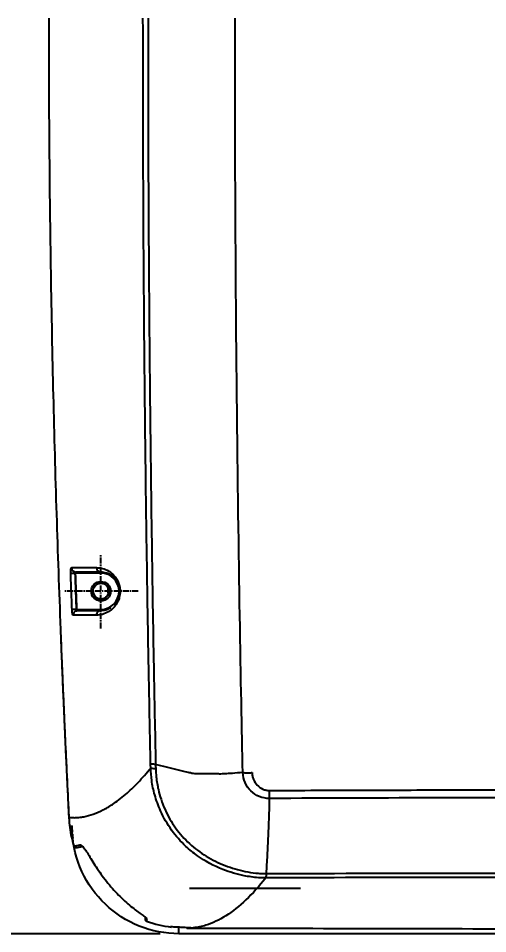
# Model space of a CAD drawing. Header units: millimetres. Extents: x -8699 to 14519, y -2727 to 7848.
# Drawn here: x 705.4 to 806.5, y 2130.7 to 2327.8 of the extents above; entities that cross this region are included whole.
import ezdxf

# ---------------------------------------------------------------- set-up
doc = ezdxf.new("R2010")
doc.units = ezdxf.units.MM
doc.linetypes.add('CENTER', pattern=[2, 1.25, -0.25, 0.25, -0.25])
doc.layers.add('1', color=7, linetype='Continuous', true_color=0xffffff)
doc.layers.add('4', color=4, linetype='Continuous')
doc.dimstyles.new('ISO-25', dxfattribs={"dimtxt": 2.5, "dimasz": 2.5, "dimexe": 1.25, "dimexo": 0.625, "dimtad": 1, "dimdsep": 46, "dimtxsty": 'Standard', "dimcen": 2.5, "dimadec": 0, "dimazin": 0, "dimtfac": 1, "dimtmove": 0, "dimatfit": 3, "dimfxl": 1, "dimarcsym": 0})

# ---------------------------------------------------------------- blocks, each defined once
blk = doc.blocks.new('*D185')
at = {"color": 3, "lineweight": -2, "transparency": 16777216}
for p, q in [((735.97, 2524.97), (408.49, 2524.97)), ((416.62, 2508.72), (416.62, 2146.92)), ((735.97, 2130.67), (408.49, 2130.67))]:
    blk.add_line(p, q, dxfattribs=at)
at = {"color": 3, "transparency": 16777216}
for points in [[(413.91, 2508.72), (419.32, 2508.72), (416.62, 2524.97)], [(413.91, 2146.92), (419.32, 2146.92), (416.62, 2130.67)]]:
    blk.add_solid(points, dxfattribs=at)
at = {"layer": 'DEFPOINTS', "color": 0, "transparency": 16777216}
for p in [(740.03, 2524.97), (416.62, 2130.67), (740.03, 2130.67)]:
    blk.add_point(p, dxfattribs=at)
at = {"color": 3, "transparency": 16777216, "insert": (400.37, 2327.82), "char_height": 19.5, "attachment_point": 5, "rotation": 90}
blk.add_mtext('394', dxfattribs=at)

msp = doc.modelspace()

# ---------------------------------------------------------------- linework, layer by layer
at = {"layer": '1', "color": 8, "linetype": 'CENTER'}
for p, q in [((723.23, 2196.43), (723.23, 2212.43)), ((723.23, 2196.43), (723.23, 2212.43)), ((723.23, 2196.43), (723.23, 2212.43)), ((731.23, 2204.43), (715.23, 2204.43)), ((731.23, 2204.43), (715.23, 2204.43)), ((731.23, 2204.43), (715.23, 2204.43))]:
    msp.add_line(p, q, dxfattribs=at)
at = {"layer": '1', "color": 7, "linetype": 'Continuous'}
for p, q in [((716.73, 2208.31), (717.71, 2208.34)), ((717.98, 2200.51), (717, 2200.48)), ((717.39, 2149.57), (717.4, 2149.57)), ((766.23, 2140.4), (742.31, 2140.4))]:
    msp.add_line(p, q, dxfattribs=at)
at = {"layer": '1', "color": 8, "linetype": 'Continuous'}
for p, q in [((723.23, 2208.34), (717.71, 2208.34)), ((723.23, 2208.34), (723.23, 2208.54)), ((717.98, 2200.51), (723.23, 2200.51))]:
    msp.add_line(p, q, dxfattribs=at)
at = {"layer": '1', "color": 7, "linetype": 'Continuous'}
for radius in [2.1, 1.7]:
    msp.add_circle((723.23, 2204.43), radius, dxfattribs=at)
at = {"layer": '1', "color": 8, "linetype": 'Continuous'}
msp.add_arc((723.23, 2204.43), 3.91, 270, 90, dxfattribs=at)
at = {"layer": '1', "color": 7, "linetype": 'Continuous'}
for centre, radius, start, end in [((723.23, 2204.43), 1.7, 174.9094, 354.9038), ((717.87, 2149.72), 0.5, 197.2539, 280.6436)]:
    msp.add_arc(centre, radius, start, end, dxfattribs=at)
for centre, ratio, start_param, end_param in [((717.88, 2209.54), 0.985528, 1.603809, 3.141593), ((718.23, 2199.31), 0.985643, 0, 1.606693)]:
    msp.add_ellipse(centre, major_axis=(0, 1), ratio=ratio, start_param=start_param, end_param=end_param, dxfattribs=at)
at = {"layer": '1', "color": 8, "linetype": 'Continuous'}
for centre, major_axis, ratio, start_param, end_param in [((723.23, 2209.54), (0, 1), 0.984817, 1.601897, 3.141593), ((723.23, 2199.31), (0, 1), 0.984965, 0, 1.604763), ((717.87, 2149.72), (-0.092, 0.491), 0.987729, 1.684764, 3.141582)]:
    msp.add_ellipse(centre, major_axis=major_axis, ratio=ratio, start_param=start_param, end_param=end_param, dxfattribs=at)
at = {"layer": '1', "color": 7, "linetype": 'Continuous'}
for points, knots in [([(711.97, 2327.82), (711.99, 2318.54), (712.04, 2300.23), (712.38, 2273.14), (712.9, 2246.82), (713.6, 2221.27), (714.21, 2204.49), (714.51, 2196.22)], [0, 0, 0, 0, 0.211539, 0.417313, 0.617317, 0.811547, 1, 1, 1, 1]), ([(753.78, 2165.37), (753.59, 2174.4), (753.37, 2185.67), (752.93, 2212.71), (752.7, 2228.42), (752.15, 2282.66), (752.11, 2309.78), (752.12, 2327.82)], [0, 0, 0, 0, 0.25, 0.25, 0.5, 0.5, 1, 1, 1, 1]), ([(716.73, 2208.31), (716.72, 2208.39), (716.72, 2208.48), (716.72, 2208.69), (716.73, 2208.82), (716.74, 2209.05), (716.75, 2209.15), (716.79, 2209.32), (716.8, 2209.39), (716.84, 2209.48), (716.87, 2209.51), (716.89, 2209.51)], [0, 0, 0, 0, 0.134016, 0.134016, 0.347071, 0.347071, 0.563356, 0.563356, 0.781754, 0.781754, 1, 1, 1, 1]), ([(717.88, 2208.54), (717.82, 2208.53), (717.73, 2208.52), (717.72, 2208.39), (717.71, 2208.34)], [0, 0, 0, 0, 0.564238, 1, 1, 1, 1]), ([(726.16, 2201.54), (726.26, 2201.64), (726.5, 2201.91), (726.82, 2202.39), (727.1, 2202.99), (727.27, 2203.56), (727.35, 2204.15), (727.34, 2204.78), (727.26, 2205.3), (727.13, 2205.75), (726.95, 2206.2), (726.71, 2206.63), (726.38, 2207.1), (725.92, 2207.57), (725.26, 2208.04), (724.36, 2208.44), (723.65, 2208.5), (723.23, 2208.54)], [0, 0, 0, 0, 0.056516, 0.133491, 0.190169, 0.227242, 0.244069, 0.256609, 0.27205, 0.294997, 0.326963, 0.368485, 0.419802, 0.505861, 0.6132, 0.772717, 1, 1, 1, 1]), ([(717.25, 2199.28), (717.23, 2199.28), (717.22, 2199.29), (717.18, 2199.34), (717.15, 2199.39), (717.11, 2199.54), (717.09, 2199.63), (717.05, 2199.84), (717.04, 2199.96), (717.01, 2200.21), (717, 2200.34), (717, 2200.48)], [0, 0, 0, 0, 0.146006, 0.146006, 0.362837, 0.362837, 0.576518, 0.576518, 0.788185, 0.788185, 1, 1, 1, 1]), ([(723.23, 2200.31), (723.53, 2200.33), (724.06, 2200.36), (724.75, 2200.59), (725.15, 2200.79), (725.33, 2200.89), (725.34, 2200.9)], [0, 0, 0, 0, 0.415449, 0.743296, 0.983551, 1, 1, 1, 1]), ([(714.5, 2196.34), (714.55, 2194.99), (714.65, 2192.66), (714.77, 2189.67), (714.89, 2186.64), (715.07, 2182.37), (715.22, 2178.75), (715.32, 2176.54)], [0, 0, 0, 0, 0.204044, 0.353221, 0.452477, 0.664255, 1, 1, 1, 1]), ([(715.31, 2176.8), (715.37, 2175.54), (715.46, 2173.56), (715.58, 2170.86), (715.68, 2168.7), (715.78, 2166.56), (715.88, 2164.45), (715.98, 2162.28), (716.13, 2159.36), (716.24, 2157.12), (716.31, 2155.66)], [0, 0, 0, 0, 0.17871, 0.282167, 0.38281, 0.484373, 0.585935, 0.681946, 0.792588, 1, 1, 1, 1]), ([(715.32, 2176.68), (715.34, 2176.35), (715.35, 2176.01), (715.42, 2174.35), (715.48, 2173.02), (715.79, 2166.34), (716.05, 2161), (716.32, 2155.66)], [0, 0, 0, 0, 0.047522, 0.047522, 0.237609, 0.237609, 1, 1, 1, 1]), ([(753.78, 2165.37), (753.04, 2165.31), (751.88, 2165.22), (750.29, 2165.13), (749.29, 2165.05), (748.48, 2165.07), (747.71, 2165.07), (746.31, 2165.09), (744.95, 2165.1), (743.77, 2165.13), (743.15, 2165.11), (742.55, 2165.28), (741.77, 2165.44), (740.82, 2165.66), (738.49, 2166.2), (736.55, 2166.72), (735.01, 2167.12)], [0, 0, 0, 0, 0.119728, 0.185364, 0.254236, 0.280037, 0.31464, 0.377181, 0.502366, 0.531447, 0.56478, 0.600756, 0.627341, 0.689362, 0.752462, 1, 1, 1, 1]), ([(758.75, 2142.68), (758.22, 2142.69), (756.65, 2142.73), (754.31, 2143.07), (751.76, 2143.7), (748.28, 2144.88), (744.76, 2146.77), (741.1, 2149.72), (738.3, 2152.91), (736.11, 2156.73), (734.8, 2160.39), (734.12, 2163.5), (734, 2165.44), (733.95, 2166.33)], [0, 0, 0, 0, 0.042107, 0.124912, 0.187139, 0.25014, 0.415334, 0.499756, 0.622472, 0.749236, 0.845916, 0.929202, 1, 1, 1, 1]), ([(753.79, 2165.37), (754.06, 2165.35), (754.39, 2165.35), (755.03, 2165.34), (755.37, 2165.35), (755.72, 2165.36), (755.75, 2165.36), (755.78, 2165.36)], [0, 0, 0, 0, 0.499431, 0.499431, 0.957296, 0.957296, 1, 1, 1, 1]), ([(759.5, 2159.8), (758.01, 2159.79), (756.56, 2160.39), (754.48, 2162.45), (753.86, 2163.89), (753.79, 2165.37)], [0, 0, 0, 0, 0.5, 0.5, 1, 1, 1, 1]), ([(759.5, 2159.8), (759.47, 2158.42), (759.42, 2156.45), (759.33, 2153.75), (759.24, 2151.72), (759.15, 2149.62), (759, 2146.92), (758.89, 2144.94), (758.82, 2143.61)], [0, 0, 0, 0, 0.255787, 0.364613, 0.500001, 0.632421, 0.75509, 1, 1, 1, 1]), ([(716.32, 2155.65), (716.37, 2154.94), (716.48, 2153.54), (716.85, 2151.5), (717.22, 2150.2), (717.4, 2149.57)], [0, 0, 0, 0, 0.34615, 0.680331, 1, 1, 1, 1]), ([(718.69, 2149.82), (718.77, 2149.82), (718.91, 2149.81), (719.2, 2149.58), (719.59, 2149.13), (720.12, 2148.37), (721.06, 2146.85), (722.6, 2144.35), (724.99, 2141.13), (727.73, 2138.2), (729.95, 2136.31), (731.46, 2135.19), (732.36, 2134.55), (732.99, 2134.09), (733.05, 2133.96), (733.09, 2133.89)], [0, 0, 0, 0, 0.041504, 0.083106, 0.125608, 0.187994, 0.250497, 0.37504, 0.499551, 0.623472, 0.749325, 0.813008, 0.874944, 0.938828, 1, 1, 1, 1]), ([(732.77, 2134), (732.75, 2133.94), (732.71, 2133.8), (732.76, 2133.6), (732.88, 2133.45), (732.97, 2133.4), (733.02, 2133.37)], [0, 0, 0, 0, 0.23634, 0.501893, 0.753104, 1, 1, 1, 1])]:
    msp.add_open_spline(points, degree=3, knots=knots, dxfattribs=at)
at = {"layer": '1', "color": 8, "linetype": 'Continuous'}
for points, knots in [([(733.93, 2167.27), (733.81, 2173.37), (733.55, 2185.94), (733.22, 2205.4), (732.92, 2226.03), (732.61, 2253.23), (732.34, 2287.29), (732.31, 2314.09), (732.29, 2327.82)], [0, 0, 0, 0, 0.114203, 0.235601, 0.364208, 0.500007, 0.74378, 1, 1, 1, 1]), ([(733.37, 2327.82), (733.37, 2322.86), (733.38, 2311.76), (733.43, 2293.39), (733.55, 2271.53), (733.77, 2244.97), (734.12, 2216.77), (734.55, 2190.02), (734.87, 2174.12), (735.01, 2167.12)], [0, 0, 0, 0, 0.092563, 0.206751, 0.342563, 0.5, 0.702301, 0.868968, 1, 1, 1, 1]), ([(717, 2200.48), (716.98, 2201.14), (716.95, 2201.81), (716.86, 2204.42), (716.79, 2206.36), (716.73, 2208.31)], [0, 0, 0, 0, 0.255377, 0.255377, 1, 1, 1, 1]), ([(716.89, 2209.51), (717, 2209.51), (717.12, 2209.51), (717.68, 2209.51), (718.14, 2209.51), (719.8, 2209.51), (721.02, 2209.51), (722.25, 2209.51)], [0, 0, 0, 0, 0.064077, 0.064077, 0.320384, 0.320384, 1, 1, 1, 1]), ([(722.25, 2209.51), (722.47, 2209.5), (722.91, 2209.48), (723.8, 2209.31), (724.7, 2208.93), (725.6, 2208.3), (726.17, 2207.71), (726.62, 2207.08), (726.87, 2206.59), (727.04, 2206.2), (727.11, 2205.98), (727.18, 2205.77), (727.23, 2205.57), (727.28, 2205.32), (727.33, 2204.99), (727.37, 2204.5), (727.35, 2204.11), (727.33, 2203.85), (727.29, 2203.49), (727.19, 2203.08), (727.08, 2202.71), (726.98, 2202.47), (726.88, 2202.24), (726.71, 2201.89), (726.45, 2201.47), (726.04, 2200.94), (725.5, 2200.42), (724.64, 2199.83), (723.78, 2199.48), (722.91, 2199.3), (722.47, 2199.29), (722.25, 2199.28)], [0, 0, 0, 0, 0.063909, 0.125087, 0.250065, 0.312596, 0.375091, 0.406401, 0.437619, 0.445553, 0.453305, 0.459934, 0.464453, 0.46902, 0.477275, 0.484794, 0.492655, 0.496743, 0.500568, 0.516104, 0.531987, 0.539876, 0.547687, 0.563386, 0.594599, 0.625736, 0.688045, 0.750459, 0.875211, 0.935894, 1, 1, 1, 1]), ([(717.98, 2200.51), (718.02, 2200.46), (718.08, 2200.34), (718.18, 2200.32), (718.23, 2200.31)], [0, 0, 0, 0, 0.493952, 1, 1, 1, 1]), ([(722.25, 2199.28), (722.13, 2199.28), (722.02, 2199.28), (721.44, 2199.28), (720.98, 2199.28), (719.42, 2199.28), (718.33, 2199.28), (717.25, 2199.28)], [0, 0, 0, 0, 0.068357, 0.068357, 0.341785, 0.341785, 1, 1, 1, 1]), ([(714.51, 2196.22), (714.67, 2192.06), (714.84, 2187.89), (715.12, 2181.38), (715.22, 2179.03), (715.32, 2176.68)], [0, 0, 0, 0, 0.639369, 0.639369, 1, 1, 1, 1]), ([(717.48, 2155.66), (717.82, 2155.67), (718.5, 2155.7), (719.87, 2155.9), (721.59, 2156.37), (723.64, 2157.26), (725.95, 2158.6), (728.48, 2160.53), (731.24, 2163.13), (733.05, 2165.27), (733.95, 2166.33)], [0, 0, 0, 0, 0.062535, 0.125028, 0.24997, 0.377174, 0.499966, 0.670227, 0.836844, 1, 1, 1, 1]), ([(735.03, 2166.18), (735.06, 2165.6), (735.13, 2164.1), (735.51, 2161.9), (736.17, 2159.55), (737.26, 2156.71), (739.19, 2153.37), (742.2, 2149.96), (745.85, 2147.24), (749.93, 2145.24), (753.58, 2144.17), (756.19, 2143.76), (757.69, 2143.62), (758.44, 2143.62), (758.81, 2143.61)], [0, 0, 0, 0, 0.048415, 0.125033, 0.183555, 0.250524, 0.375629, 0.500271, 0.624932, 0.749986, 0.875031, 0.937834, 0.969335, 1, 1, 1, 1]), ([(755.78, 2165.36), (755.8, 2165.11), (755.85, 2164.61), (756.14, 2163.66), (756.81, 2162.6), (757.86, 2161.88), (758.81, 2161.56), (759.3, 2161.53), (759.54, 2161.51)], [0, 0, 0, 0, 0.126931, 0.251728, 0.500715, 0.751128, 0.876529, 1, 1, 1, 1]), ([(759.54, 2161.51), (766.32, 2161.54), (779.88, 2161.6), (800.21, 2161.64), (820.54, 2161.63), (847.63, 2161.48), (874.71, 2161.1), (901.77, 2160.6), (915.3, 2160.33), (922.06, 2160.19)], [0, 0, 0, 0, 0.125001, 0.249997, 0.374992, 0.49999, 0.749992, 0.874995, 1, 1, 1, 1]), ([(921.8, 2158.48), (908.99, 2158.74), (879.78, 2159.34), (825.7, 2160.06), (784.39, 2159.9), (759.5, 2159.8)], [0, 0, 0, 0, 0.237223, 0.540651, 1, 1, 1, 1]), ([(717.4, 2149.57), (717.61, 2149.61), (718.04, 2149.69), (718.47, 2149.78), (718.69, 2149.82)], [0, 0, 0, 0, 0.5, 1, 1, 1, 1]), ([(758.82, 2143.61), (785.08, 2143.72), (811.25, 2143.82), (863.48, 2143.42), (889.58, 2142.93), (915.77, 2142.41)], [0, 0, 0, 0, 0.5, 0.5, 1, 1, 1, 1]), ([(758.75, 2142.68), (755.89, 2139.1), (753.01, 2136.37), (748.71, 2133.63), (747.28, 2132.94), (744.94, 2132.21), (744.03, 2132.03), (743.12, 2131.95)], [0, 0, 0, 0, 0.550033, 0.550033, 0.82505, 0.82505, 1, 1, 1, 1]), ([(915.61, 2141.47), (889.5, 2141.99), (863.37, 2142.48), (811.08, 2142.88), (784.92, 2142.78), (758.75, 2142.68)], [0, 0, 0, 0, 0.5, 0.5, 1, 1, 1, 1]), ([(733.09, 2133.89), (733.07, 2133.8), (733.04, 2133.61), (733.06, 2133.44), (733.06, 2133.35)], [0, 0, 0, 0, 0.47524, 1, 1, 1, 1])]:
    msp.add_open_spline(points, degree=3, knots=knots, dxfattribs=at)
at = {"layer": '1', "color": 7, "linetype": 'Continuous'}
for points, degree in [([(717.61, 2208.48), (717.71, 2205.66), (717.81, 2202.83), (717.92, 2200.01)], 3), ([(723.23, 2208.54), (721.43, 2208.54), (719.64, 2208.54), (717.88, 2208.54)], 3), ([(718.23, 2200.31), (719.88, 2200.31), (721.55, 2200.31), (723.23, 2200.31)], 3), ([(735.01, 2167.12), (735.02, 2166.81), (735.02, 2166.5), (735.03, 2166.18)], 3), ([(735.03, 2166.18), (734.48, 2166.21), (734.08, 2166.27), (733.95, 2166.33)], 3), ([(753.79, 2165.37), (753.79, 2165.37), (753.79, 2165.37), (753.78, 2165.37)], 3), ([(717.95, 2149.22), (719.24, 2149.47)], 1), ([(733.06, 2133.35), (734.82, 2132.73), (736.59, 2132.32), (738.34, 2132.1)], 3), ([(738.24, 2132.22), (743.14, 2131.94)], 1), ([(741.76, 2131.88), (747.26, 2131.87), (752.75, 2131.86)], 2), ([(752.76, 2131.86), (777.3, 2131.81), (801.84, 2131.76), (826.38, 2131.7)], 3)]:
    msp.add_open_spline(points, degree=degree, dxfattribs=at)
at = {"layer": '1', "color": 8, "linetype": 'Continuous'}
for points in [[(717.71, 2208.34), (717.8, 2205.73), (717.89, 2203.12), (717.98, 2200.51)], [(733.95, 2166.34), (733.94, 2166.65), (733.94, 2166.96), (733.93, 2167.27)], [(717.48, 2155.66), (717.09, 2155.65), (716.7, 2155.65), (716.32, 2155.65)]]:
    msp.add_open_spline(points, degree=3, dxfattribs=at)
msp.add_rational_spline([(735.01, 2167.12), (734.13, 2167.17), (733.93, 2167.27)], [0.999987725205, 0.936523144323, 1], degree=2, dxfattribs=at)
at = {"layer": '1', "color": 7, "linetype": 'Continuous'}
for points, weights in [([(759.5, 2159.8), (759.53, 2160.53), (759.54, 2161.51)], [0.999998628203, 0.95000210686, 1]), ([(758.82, 2143.61), (758.79, 2142.88), (758.75, 2142.68)], [1, 0.949830621918, 0.999990335646])]:
    msp.add_rational_spline(points, weights, degree=2, dxfattribs=at)
at = {"layer": '4', "color": 8, "linetype": 'Continuous'}
msp.add_line((740.03, 2130.67), (740.03, 2132.1), dxfattribs=at)
at = {"layer": '4', "color": 7, "linetype": 'Continuous'}
for points, degree in [([(724.83, 2203.88), (724.81, 2204.29), (724.8, 2204.69), (724.78, 2205.1)], 3), ([(717.01, 2153.02), (717.02, 2152.92), (717.03, 2152.84), (717.03, 2152.78)], 3), ([(717.08, 2152.13), (717.11, 2151.65), (717.16, 2151.25)], 2), ([(827.53, 2130.67), (798.36, 2130.67), (769.2, 2130.67), (740.03, 2130.67)], 3)]:
    msp.add_open_spline(points, degree=degree, dxfattribs=at)
at = {"layer": '4', "color": 8, "linetype": 'Continuous'}
for points in [[(717.06, 2152.51), (717.03, 2153.01), (717.01, 2153.51), (716.98, 2154)], [(717.03, 2152.78), (717.04, 2152.63), (717.05, 2152.55), (717.06, 2152.51)]]:
    msp.add_open_spline(points, degree=3, dxfattribs=at)
at = {"layer": '4', "color": 7, "linetype": 'Continuous'}
msp.add_open_spline([(740.03, 2130.67), (737.09, 2130.67), (734.21, 2131.23), (728.78, 2133.4), (726.29, 2135), (719.97, 2141.01), (717.35, 2146.64), (717.06, 2152.51)], degree=3, knots=[0, 0, 0, 0, 0.25, 0.25, 0.5, 0.5, 1, 1, 1, 1], dxfattribs=at)

# ---------------------------------------------------------------- dimensions: what is measured, and where the dimension line sits
dim = msp.add_linear_dim(base=(416.62, 2130.67), p1=(740.03, 2524.97), p2=(740.03, 2130.67), angle=90, dimstyle='ISO-25', override={"dimscale": 6.5, "dimtxt": 3, "dimgap": 1, "dimdec": 0, "dimclrd": 3, "dimclre": 3, "dimclrt": 3, "dimtdec": 0})
dim.commit()
dim.dimension.update_dxf_attribs({"geometry": '*D185', "text_midpoint": (400.37, 2327.82)})

doc.saveas('drawing.dxf')
